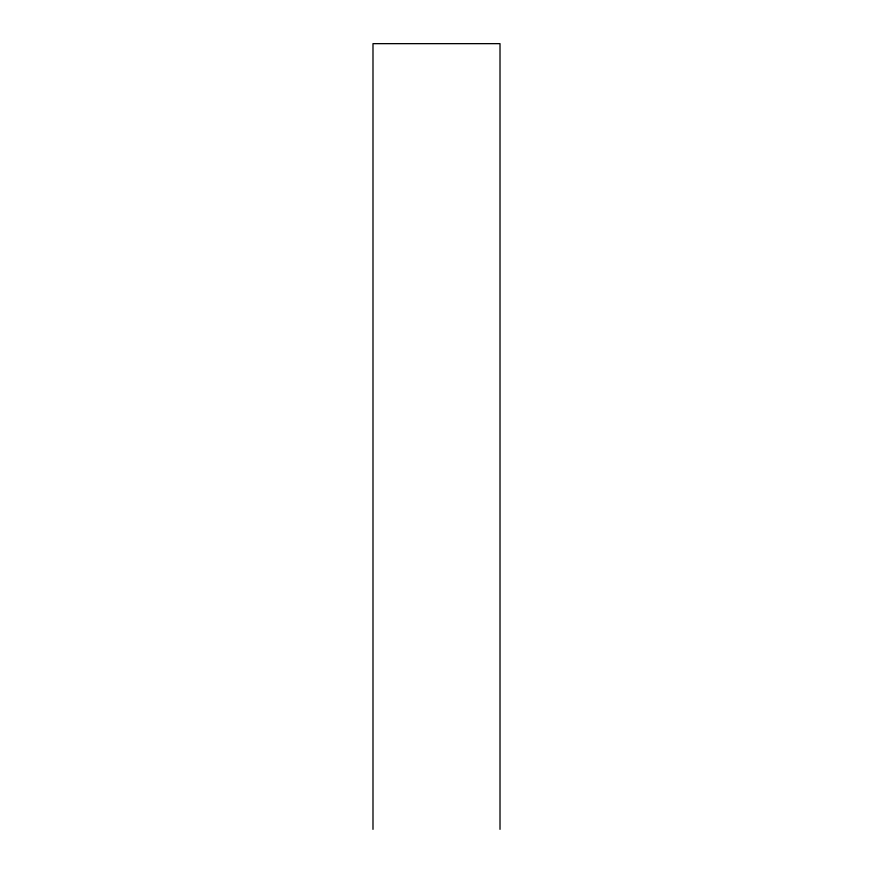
<?xml version="1.0" encoding="UTF-8"?>
<svg xmlns="http://www.w3.org/2000/svg" width="873" height="873" viewBox="0 0 873 873"><rect width="100%" height="100%" fill="white"/><g stroke="black" fill="none" stroke-linecap="round" stroke-linejoin="round"><path stroke-width="1.31" d="M500.011 829.35L500.011 43.65L372.989 43.65L372.989 829.35"/></g></svg>
